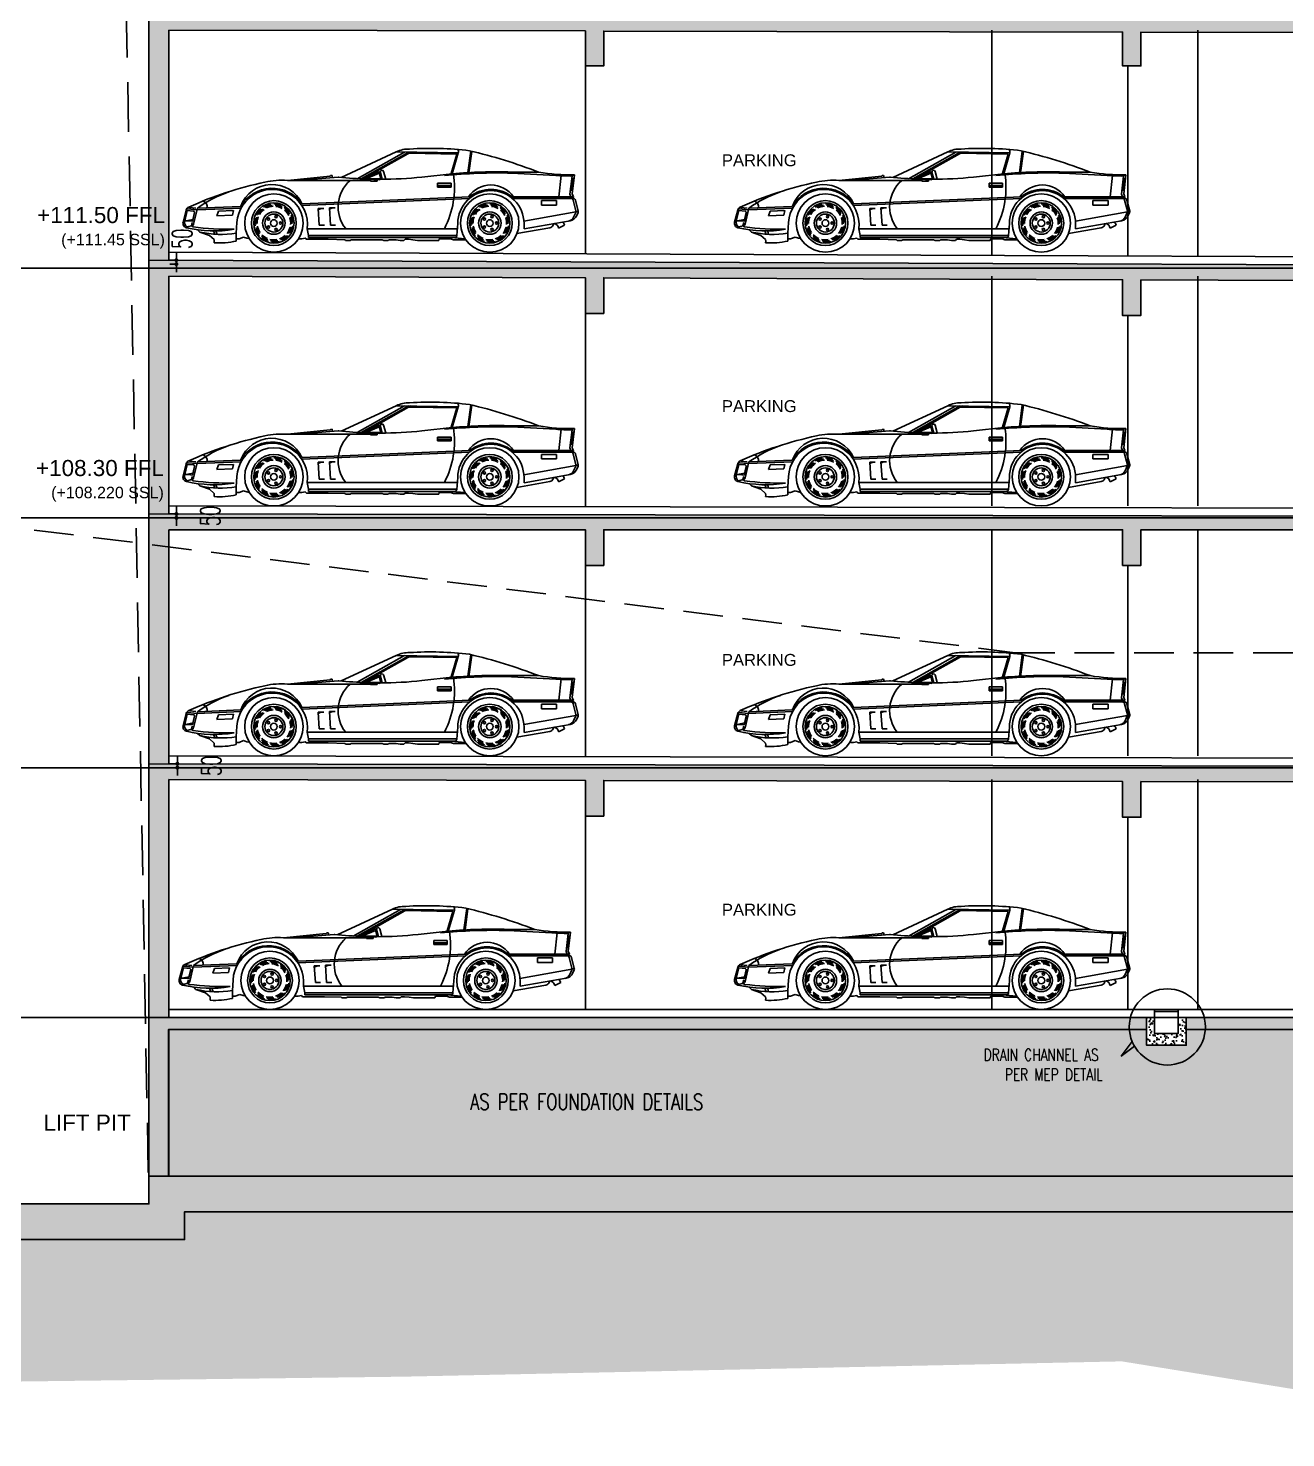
# Model space of a CAD drawing. Header units: millimetres. Extents: x -414464 to 1686, y -90036 to 108605.
# Drawn here: x -105512 to -89655, y -6385 to 11390 of the extents above; entities that cross this region are included whole.
import ezdxf

# ---------------------------------------------------------------- set-up
doc = ezdxf.new("R2010")
doc.units = ezdxf.units.MM
doc.header["$LTSCALE"] = 1000
doc.header["$MEASUREMENT"] = 0
for name, pattern in [('AUDIT_D_120904163729-0', [0]), ('DASHED', [0.75, 0.5, -0.25]), ('HIDDEN2', [0.1875, 0.125, -0.0625])]:
    doc.linetypes.add(name, pattern=pattern)
doc.layers.get('0').update_dxf_attribs({"linetype": 'AUDIT_D_120904163729-0'})
for name, color, linetype in [('a-door', 1, 'Continuous'), ('A-ELE1', 8, 'Continuous'), ('a-floor finish', 26, 'Continuous'), ('a-hat rcc', 252, 'Continuous'), ('a-pl ele', 225, 'Continuous'), ('a-rcc', 3, 'Continuous'), ('B-AR-ANNO-E DECK FLOOR$0$a-text', 4, 'Continuous'), ('EL', 1, 'Continuous'), ('ELEV 5', 8, 'Continuous'), ('LEVEL', 7, 'Continuous'), ('PRESTXT', 7, 'Continuous')]:
    doc.layers.add(name, color=color, linetype=linetype)
doc.styles.add('arial', font='sanss___.ttf')
doc.styles.add('B-AR-ANNO-E DECK FLOOR$0$DIMTEXT', font='SIMPLEX.shx', dxfattribs={"width": 0.75})
doc.styles.add('DIM150', font='SIMPLEX.shx', dxfattribs={"width": 0.6})
doc.dimstyles.new('dim150', dxfattribs={"dimtxt": 250, "dimasz": 50, "dimexe": 15, "dimexo": 15, "dimgap": 25, "dimtad": 1, "dimdec": 0, "dimzin": 9, "dimdsep": 32, "dimtxsty": 'DIM150', "dimblk1": 'DOT', "dimblk2": 'DOT', "dimsah": 1, "dimcen": 2.5, "dimclrd": 1, "dimclre": 8, "dimclrt": 2, "dimadec": 0, "dimazin": 0, "dimtfac": 1, "dimtdec": 0, "dimtmove": 2, "dimatfit": 3, "dimldrblk": 'DOT', "dimfxl": 1, "dimarcsym": 0})
pattern_1 = [(50, (-101843.44, 15765), (143.45204, -12.55043), [15, -165]), (355, (-101843.44, 15765), (-27.7503, 150.4384), [12, -132]), (100.45144, (-101831.48, 15763.95), (115.7018, 137.888), [12.74804, -140.2284]), (46.1842, (-101843.44, 15805), (213.4483, -33.1039), [22.5, -247.5]), (96.6356, (-101825.65, 15802.24), (186.9324, 194.8237), [19.122, -210.3428]), (351.1842, (-101843.44, 15805), (186.9324, 194.8237), [18, -198]), (21, (-101823.44, 15795), (119.3814, -80.5238), [15, -165]), (326, (-101823.44, 15795), (48.6631, 145.03), [12, -132]), (71.45144, (-101813.49, 15788.29), (168.0445, 64.5062), [12.74804, -140.2284]), (37.5, (-101843.437, 15765), (2.43197, 66.57877), [0, -130.4, 0, -134, 0, -132.5]), (7.5, (-101843.44, 15765), (52.6139, 78.88234), [0, -76.4, 0, -127.4, 0, -50.5]), (327.5, (-101888.037, 15765), (106.76449, -4.51097), [0, -50, 0, -156, 0, -207]), (317.5, (-101908.04, 15765), (116.63723, 20.021), [0, -65, 0, -103.6, 0, -147])]
pattern_2 = [(50, (0, 0), (143.45204, -12.55043), [15, -165]), (355, (0, 0), (-27.75027, 150.43843), [12, -132]), (100.45144, (11.95, -1.05), (115.70177, 137.888), [12.74804, -140.22842]), (46.1842, (0, 40), (213.44827, -33.10386), [22.5, -247.5]), (96.63564, (17.79, 37.24), (186.9324, 194.82372), [19.12207, -210.34275]), (351.18416, (0, 40), (186.9324, 194.82372), [18, -198]), (21, (20, 30), (119.38141, -80.52378), [15, -165]), (326, (20, 30), (48.66307, 145.03001), [12, -132]), (71.45144, (29.95, 23.29), (168.04448, 64.50623), [12.74804, -140.22842]), (37.5, (0, 0), (2.431971, 66.57877), [0, -130.4, 0, -134, 0, -132.5]), (7.5, (0, 0), (52.613907, 78.882342), [0, -76.4, 0, -127.4, 0, -50.5]), (327.5, (-44.6, 0), (106.764487, -4.510974), [0, -50, 0, -156, 0, -207]), (317.5, (-64.6, 0), (116.637234, 20.020996), [0, -65, 0, -103.6, 0, -147])]

# ---------------------------------------------------------------- blocks, each defined once
blk = doc.blocks.new('A$C50ED7ECD')
at = {"layer": 'LEVEL', "color": 8, "linetype": 'HIDDEN2', "ltscale": 5}
for p, q in [((147.4587, 8.365), (63.4951, 8.365)), ((147.4587, 5.215), (63.4951, 5.215)), ((147.4587, 2.065), (63.4951, 2.065)), ((147.4587, -1.085), (63.4951, -1.085))]:
    blk.add_line(p, q, dxfattribs=at)
blk = doc.blocks.new('02ECAR07')
at = {"color": 0, "linetype": 'ByBlock'}
for p, q in [((-127.48, 35.41), (-128.75, 44.93)), ((-126.99, 35.48), (-128.25, 45)), ((-95.06, 44.72), (-122.72, 44.25)), ((-120, 35), (-122.72, 44.25)), ((-100.76, 44.12), (-122.05, 43.76)), ((-101.62, 44.61), (-80.37, 32.65)), ((-100.63, 44.63), (-79.42, 32.7)), ((-98.66, 44.66), (-77.56, 32.79)), ((-95.06, 44.72), (-70.5, 33.35)), ((-119.52, 35.14), (-122.05, 43.76)), ((-174.5, 34.5), (-173.5, 26)), ((-173.43, 33.98), (-172.48, 25.86)), ((-167.5, 24.75), (-168.5, 34.25)), ((-166.18, 34.23), (-146.49, 35.25)), ((-158.5, 35.75), (-146.5, 35.75)), ((-106.5, 33.5), (-120, 35)), ((-89.43, 36.03), (-90.35, 32.64)), ((-87.98, 35.63), (-88.84, 32.5)), ((-87.5, 35.5), (-88.25, 32.75)), ((-88.25, 32.75), (-81.75, 32.75)), ((-88.25, 32.75), (-87.75, 32.25)), ((-87.75, 32.25), (-82.25, 32.5)), ((-87.25, 36), (-87.5, 35.5)), ((-81.5, 32.75), (-87.5, 35.25)), ((-81.5, 32.75), (-87.25, 36)), ((-86.5, 31.75), (-86.5, 32.5)), ((-83.5, 31.75), (-86.5, 31.75)), ((-83.5, 32.5), (-83.5, 31.75)), ((-46.5, 32), (-83.5, 32)), ((-82.25, 32.5), (-81.5, 32.75)), ((-69.1, 33.46), (-50.9, 32)), ((-66.43, 34.23), (-66.69, 33.24)), ((-65.78, 34.17), (-66.43, 34.23)), ((-65.59, 33.93), (-65.78, 34.17)), ((-65.59, 33.93), (-46.5, 32)), ((-174, 24.75), (-173.5, 26)), ((-172.92, 24.75), (-172.48, 25.86)), ((-119.5, 29), (-119.5, 30.75)), ((-119.5, 30.75), (-113.5, 30.75)), ((-113.5, 29.75), (-119.5, 29.75)), ((-113.5, 29), (-119.5, 29)), ((-113.5, 30.75), (-113.5, 29)), ((-176.17, 18.33), (-174.94, 23.24)), ((-175.11, 18.42), (-173.91, 23.24)), ((-173.75, 24.25), (-174, 24.75)), ((-174, 23.75), (-173.75, 24.25)), ((-173.97, 24.75), (-146.66, 24.75)), ((-173.97, 24), (-146.79, 24)), ((-166.5, 23), (-159.75, 23)), ((-166.5, 23), (-166.5, 21)), ((-166.5, 21), (-159.75, 21)), ((-159.75, 23), (-159.75, 21)), ((-127.85, 24.76), (-53.04, 21.6)), ((-127.71, 24), (-52.94, 20.85)), ((-65.25, 19.75), (-67.75, 19.75)), ((-65.25, 19.75), (-65.75, 12)), ((-60.25, 19.5), (-62.75, 19.5)), ((-60.25, 19.5), (-60.75, 12)), ((-25.88, 19.71), (-6.24, 18.88)), ((-25.72, 20.45), (-6.43, 19.64)), ((-6.43, 19.64), (-4.71, 12.54)), ((-6.24, 18.88), (-1.96, 19.31)), ((-5.66, 19.69), (-2.83, 19.98)), ((-175.52, 18.17), (-176.11, 18.17)), ((-175.53, 16.36), (-176.11, 17.69)), ((-175, 18), (-175.52, 18.17)), ((-175.13, 18.04), (-151.95, 13.92)), ((-174.13, 15.66), (-175.06, 17.78)), ((-172.57, 14.02), (-152, 10.37)), ((-164.96, 12.06), (-165.25, 12.75)), ((-152, 12.75), (-152, 10.37)), ((-122.07, 7.42), (-122.5, 12.75)), ((-23.75, 8.5), (-24.03, 13.18)), ((-22.49, 18.57), (-15.83, 18.29)), ((-22.49, 18.57), (-21.98, 16.54)), ((-21.98, 16.54), (-15.07, 16.25)), ((-15.83, 18.29), (-15.07, 16.25)), ((-5.18, 17.66), (-4.23, 13.75)), ((-4.74, 18.28), (-1.88, 18.56)), ((-4.45, 14.64), (-1.25, 14)), ((-2.25, 14), (-4.24, 13.8)), ((-4.11, 13.22), (-3.75, 11.75)), ((-0.75, 14), (-2.25, 14)), ((-1.88, 18.56), (-0.75, 14)), ((-1.45, 18.82), (-0.04, 13.39)), ((-167.43, 10.72), (-170.11, 12.08)), ((-163.47, 10.88), (-148.87, 8.29)), ((-119.5, 6.5), (-125.75, 6)), ((-122, 10.5), (-55.4, 10.5)), ((-122, 7.5), (-56, 7.5)), ((-121.08, 6.5), (-56, 6.5)), ((-65.75, 12), (-68, 12)), ((-60.75, 12), (-63, 12)), ((-55.4, 10.5), (-56, 7.5)), ((-56, 7.5), (-56, 6.5)), ((-27, 6.75), (-28.5, 6.25)), ((-25, 6), (-27, 6.75)), ((-23.75, 8.5), (-23.75, 5)), ((-13.86, 5.63), (-11.75, 7.5)), ((-11.75, 7.5), (-7.5, 9)), ((-7.5, 9), (-6.5, 10)), ((-4.5, 11.25), (-3.75, 11.75)), ((-3.98, 11.81), (-1.75, 11.25)), ((-126, 5.5), (-120.5, 5.5)), ((-120.5, 5.5), (-119.25, 6)), ((-119.25, 6), (-114.25, 6)), ((-114.25, 6), (-114, 5.25)), ((-114, 5.25), (-104.5, 5.25)), ((-104.5, 5.25), (-102.5, 5.5)), ((-102.5, 5.5), (-100.5, 5.75)), ((-100.5, 5.75), (-99, 5.75)), ((-99, 5.75), (-98.5, 5.25)), ((-98.5, 5.25), (-96.75, 5.25)), ((-96.75, 5.25), (-95, 5.5)), ((-95, 5.5), (-91.75, 5.5)), ((-91.75, 5.5), (-91.5, 5.25)), ((-91.5, 5.25), (-89.5, 5.25)), ((-89.5, 5.25), (-88.75, 5.5)), ((-88.75, 5.5), (-75, 5.5)), ((-75, 5.5), (-74.5, 5.25)), ((-74.5, 5.25), (-72.5, 5.25)), ((-72.5, 5.25), (-72.25, 5.5)), ((-72.25, 5.5), (-64.75, 5.75)), ((-64.75, 5.75), (-56.5, 5.75)), ((-56.5, 5.75), (-55, 5.75)), ((-55, 5.75), (-54.5, 6.25)), ((-54.5, 6.25), (-53, 6)), ((-53, 6), (-52, 6)), ((-52, 6), (-51.58, 6.21)), ((-28.5, 6.25), (-29.49, 6.08)), ((-23.75, 6), (-25, 6))]:
    blk.add_line(p, q, dxfattribs=at)
for centre, radius in [((-136.75, 13), 13), ((-40.5, 13), 13), ((-136.75, 13), 10), ((-136.75, 13), 9), ((-40.5, 13), 10), ((-40.5, 13), 9), ((-136.75, 13), 5), ((-136.75, 13), 4), ((-139.75, 13), 0.5), ((-136.75, 13), 1.5), ((-137.68, 15.85), 0.5), ((-134.32, 14.76), 0.5), ((-40.5, 13), 5), ((-40.5, 13), 4), ((-43.5, 13), 0.5), ((-40.5, 13), 1.5), ((-41.43, 15.85), 0.5), ((-38.07, 14.76), 0.5), ((-137.68, 10.15), 0.5), ((-134.32, 11.24), 0.5), ((-41.43, 10.15), 0.5), ((-38.07, 11.24), 0.5)]:
    blk.add_circle(centre, radius, dxfattribs=at)
for centre, radius, start, end in [((-71.56, -191.14), 242.97, 103.37068, 110.96566), ((-110.39, -96.48), 142.79, 86.22906, 96.98294), ((-121.08, 44.69), 1.7, 138.86115, 195.16002), ((-100.5, 33.88), 12.13, 63.36964, 92.36209), ((-172.54, 112.41), 77.93, 268.5572, 280.37712), ((-174.28, 33.51), 0.968, 28.88096, 100.31646), ((-186.46, 28.71), 13.01, 353.86199, 19.33909), ((-186.13, 28.71), 13.01, 353.86199, 19.33909), ((-163.92, 31.67), 9.74, 179.51424, 197.70135), ((-172.54, 112.41), 78.43, 269.34674, 274.64872), ((-140.12, -207.54), 243.38, 85.25672, 91.50098), ((-140.12, -207.54), 242.88, 84.41789, 91.50098), ((-81.75, 28.75), 39.25, 170.83765, 207.70755), ((-87.75, 208.66), 176.16, 263.88991, 269.91886), ((-88.71, 35.81), 0.75, 346.1229, 163.36686), ((-87.75, 208.66), 176.16, 271.88118, 275.95818), ((-84.84, 20.2), 15.69, 321.83432, 48.79477), ((-69.26, 31.46), 2, 85.42737, 95.95818), ((-44, -1.71), 33.8, 77.18008, 94.24161), ((-137.25, 12.75), 14.75, 0, 180), ((-137.25, 17.75), 12.25, 34.8499, 145.1501), ((-137.25, 12.75), 15.25, 51.93454, 128.10462), ((-39.75, 12.25), 15.75, 3.39314, 186.37937), ((-39.75, 12.25), 16.25, 30.32247, 144.8528), ((-39.62, 15.45), 14.75, 20.20327, 155.11643), ((-72.68, -136.67), 171.78, 65.91101, 77.83974), ((-38.92, -25.7), 55.78, 54.37454, 70.69108), ((-173.97, 23), 1, 90, 165.96376), ((-172.94, 23), 1, 90, 165.96376), ((-136.75, 13), 8.5, 122.72727, 145.81431), ((-136.75, 13), 8, 126.4017, 149.70742), ((-136.75, 13), 7.5, 96.38382, 119.95379), ((-136.75, 13), 8, 93.67443, 116.98015), ((-136.75, 13), 8.5, 90, 113.08703), ((-136.75, 13), 7.5, 63.65654, 87.22652), ((-136.75, 13), 8, 60.94715, 84.25288), ((-136.75, 13), 8.5, 57.27273, 80.35976), ((-136.75, 13), 7.5, 30.92927, 54.49925), ((-136.75, 13), 8, 28.21988, 51.5256), ((-136.75, 13), 8.5, 24.54545, 47.63249), ((-67.44, 15.69), 4.07, 58.17242, 94.39871), ((-62.44, 15.44), 4.07, 58.17242, 94.39871), ((-40.5, 13), 8.5, 122.72727, 145.81431), ((-40.5, 13), 8, 126.4017, 149.70742), ((-40.5, 13), 7.5, 96.38382, 119.95379), ((-40.5, 13), 8, 93.67443, 116.98015), ((-40.5, 13), 8.5, 90, 113.08703), ((-40.5, 13), 7.5, 63.65654, 87.22652), ((-40.5, 13), 8, 60.94715, 84.25288), ((-40.5, 13), 8.5, 57.27273, 80.35976), ((-40.5, 13), 7.5, 30.92927, 54.49925), ((-40.5, 13), 8, 28.21988, 51.5256), ((-40.5, 13), 8.5, 24.54545, 47.63249), ((-7.91, 20.1), 2.87, 112.43961, 187.04751), ((-3.39, 18.32), 2, 14.62087, 65.91101), ((-175.2, 18.09), 1, 165.96376, 203.62938), ((-171.87, 17.96), 4, 203.62938, 259.92894), ((-174.14, 18.18), 1, 165.96376, 203.62938), ((-171.38, 16.86), 3, 203.62938, 259.92894), ((-164.47, 9.88), 6.05, 143.80213, 158.69895), ((-165.06, 10.39), 2.4, 100.59686, 172.30302), ((-136.75, 13), 8.5, 155.45455, 178.54158), ((-136.75, 13), 8, 159.12897, 182.43469), ((-136.75, 13), 7.5, 161.83836, 185.40834), ((-136.75, 13), 7.5, 129.11109, 152.68106), ((-136.75, 13), 7.5, 358.202, 21.77197), ((-136.75, 13), 8, 355.49261, 18.79833), ((-136.75, 13), 8.5, 351.81818, 14.90521), ((-40.5, 13), 8.5, 155.45455, 178.54158), ((-40.5, 13), 8, 159.12897, 182.43469), ((-40.5, 13), 7.5, 161.83836, 185.40834), ((-40.5, 13), 7.5, 129.11109, 152.68106), ((-40.5, 13), 7.5, 358.202, 21.77197), ((-40.5, 13), 8, 355.49261, 18.79833), ((-40.5, 13), 8.5, 351.81818, 14.90521), ((-4.69, 17.78), 0.5, 95.67433, 193.57043), ((-3.31, 13.38), 2.64, 306.32683, 13.70696), ((-1.97, 12.88), 2, 283.49259, 14.62087), ((-163.12, 12.85), 2, 203.19859, 259.92894), ((-136.75, 13), 8.5, 188.18182, 211.26885), ((-136.75, 13), 8, 191.85624, 215.16197), ((-136.75, 13), 7.5, 194.56563, 218.13561), ((-136.75, 13), 8.5, 220.90909, 243.99612), ((-136.75, 13), 8, 224.58352, 247.88924), ((-136.75, 13), 7.5, 227.29291, 250.86288), ((-136.75, 13), 8.5, 286.36364, 309.45067), ((-136.75, 13), 8, 290.03806, 313.34378), ((-136.75, 13), 7.5, 292.74745, 316.31743), ((-136.75, 13), 7.5, 325.47472, 349.0447), ((-136.75, 13), 8, 322.76533, 346.07106), ((-136.75, 13), 8.5, 319.09091, 342.17794), ((-121.08, 7.5), 1, 184.57392, 270), ((-40.5, 13), 8.5, 188.18182, 211.26885), ((-40.5, 13), 8, 191.85624, 215.16197), ((-40.5, 13), 7.5, 194.56563, 218.13561), ((-40.5, 13), 8.5, 220.90909, 243.99612), ((-40.5, 13), 8, 224.58352, 247.88924), ((-40.5, 13), 7.5, 227.29291, 250.86288), ((-40.5, 13), 8.5, 286.36364, 309.45067), ((-40.5, 13), 8, 290.03806, 313.34378), ((-40.5, 13), 7.5, 292.74745, 316.31743), ((-40.5, 13), 7.5, 325.47472, 349.0447), ((-40.5, 13), 8, 322.76533, 346.07106), ((-40.5, 13), 8.5, 319.09091, 342.17794), ((-16.88, 49.69), 41.76, 260.53823, 282.98655), ((-20.16, 129.93), 119.71, 268.75799, 277.51473), ((-13.8, 62.17), 52.69, 260.21832, 283.49259), ((-8.12, 6.46), 7.18, 155.00768, 167.84929), ((-8.12, 6.46), 6.18, 150.50211, 165.30361), ((-3.74, 12.78), 1, 193.57043, 255.96376), ((-136.75, 13), 8.5, 253.63636, 276.7234), ((-136.75, 13), 8, 257.31079, 280.61651), ((-136.75, 13), 7.5, 260.02018, 283.59015), ((-40.5, 13), 8.5, 253.63636, 276.7234), ((-40.5, 13), 8, 257.31079, 280.61651), ((-40.5, 13), 7.5, 260.02018, 283.59015), ((-15.86, 39.57), 35.46, 257.14682, 273.2327), ((-8.12, 4.88), 5.78, 172.52503, 187.03728)]:
    blk.add_arc(centre, radius, start, end, dxfattribs=at)
blk = doc.blocks.new('_DOT')
at = {"color": 0, "linetype": 'ByBlock'}
blk.add_line((-0.5, 0), (-1, 0), dxfattribs=at)
at = {"color": 0, "linetype": 'ByBlock', "const_width": 0.5}
blk.add_lwpolyline([(-0.25, 0, 1), (0.25, 0, 1)], format="xyb", close=True, dxfattribs=at)
blk = doc.blocks.new('*D344')
at = {"layer": 'a-rcc', "color": 1, "linetype": 'ByBlock', "lineweight": -2, "transparency": 16777216}
for p, q in [((-103644, 8515), (-103644, 8565)), ((-103644, 8465), (-103644, 8415)), ((-103644, 8365), (-103644, 8315))]:
    blk.add_line(p, q, dxfattribs=at)
at = {"layer": 'a-rcc', "color": 8, "linetype": 'ByBlock', "lineweight": -2, "transparency": 16777216}
for p, q in [((-103725, 8465), (-103629, 8465)), ((-103725, 8415), (-103629, 8415))]:
    blk.add_line(p, q, dxfattribs=at)
at = {"layer": 'a-rcc', "color": 1, "linetype": 'ByBlock', "lineweight": -2, "transparency": 16777216, "xscale": 50, "yscale": 50, "zscale": 50}
for p, rotation in [((-103644, 8465), 270), ((-103644, 8415), 90)]:
    blk.add_blockref('_DOT', p, dxfattribs=dict(at, rotation=rotation))
at = {"layer": 'a-rcc', "color": 2, "linetype": 'ByBlock', "transparency": 16777216, "insert": (-103570, 8735), "char_height": 250, "attachment_point": 5, "rotation": 90, "style": 'DIM150'}
blk.add_mtext('50', dxfattribs=at)
blk = doc.blocks.new('*D345')
at = {"layer": 'a-rcc', "color": 1, "linetype": 'ByBlock', "lineweight": -2, "transparency": 16777216}
for p, q in [((-103631, 2165), (-103631, 2215)), ((-103631, 2115), (-103631, 2065)), ((-103631, 2015), (-103631, 1965))]:
    blk.add_line(p, q, dxfattribs=at)
at = {"layer": 'a-rcc', "color": 8, "linetype": 'ByBlock', "lineweight": -2, "transparency": 16777216}
for p, q in [((-103726, 2115), (-103616, 2115)), ((-103726, 2065), (-103616, 2065))]:
    blk.add_line(p, q, dxfattribs=at)
at = {"layer": 'a-rcc', "color": 1, "linetype": 'ByBlock', "lineweight": -2, "transparency": 16777216, "xscale": 50, "yscale": 50, "zscale": 50}
for p, rotation in [((-103631, 2115), 270), ((-103631, 2065), 90)]:
    blk.add_blockref('_DOT', p, dxfattribs=dict(at, rotation=rotation))
at = {"layer": 'a-rcc', "color": 2, "linetype": 'ByBlock', "transparency": 16777216, "insert": (-103203, 2090), "char_height": 250, "attachment_point": 5, "rotation": 90, "style": 'DIM150'}
blk.add_mtext('50', dxfattribs=at)
blk = doc.blocks.new('*D346')
at = {"layer": 'a-rcc', "color": 1, "linetype": 'ByBlock', "lineweight": -2, "transparency": 16777216}
for p, q in [((-103643, 5315), (-103643, 5365)), ((-103643, 5265), (-103643, 5215)), ((-103643, 5165), (-103643, 5115))]:
    blk.add_line(p, q, dxfattribs=at)
at = {"layer": 'a-rcc', "color": 8, "linetype": 'ByBlock', "lineweight": -2, "transparency": 16777216}
for p, q in [((-103725, 5265), (-103628, 5265)), ((-103725, 5215), (-103628, 5215))]:
    blk.add_line(p, q, dxfattribs=at)
at = {"layer": 'a-rcc', "color": 1, "linetype": 'ByBlock', "lineweight": -2, "transparency": 16777216, "xscale": 50, "yscale": 50, "zscale": 50}
for p, rotation in [((-103643, 5265), 270), ((-103643, 5215), 90)]:
    blk.add_blockref('_DOT', p, dxfattribs=dict(at, rotation=rotation))
at = {"layer": 'a-rcc', "color": 2, "linetype": 'ByBlock', "transparency": 16777216, "insert": (-103216, 5240), "char_height": 250, "attachment_point": 5, "rotation": 90, "style": 'DIM150'}
blk.add_mtext('50', dxfattribs=at)

msp = doc.modelspace()

# ---------------------------------------------------------------- hatches: boundary and pattern name
at = {"layer": 'A-ELE1'}
h = msp.add_hatch(dxfattribs=at)
h.set_pattern_fill('EARTH', color=256, scale=1500, angle=45)
h.set_pattern_definition([(45, (-181260, -158031.87), (6e-14, 530.3301), [375, -375]), (45, (-181359.44, -157932.43), (6e-14, 530.3301), [375, -375]), (45, (-181458.88, -157833), (6e-14, 530.3301), [375, -375]), (135, (-181458.88, -157766.7), (-530.3301, 1e-13), [375, -375]), (135, (-181359.44, -157667.27), (-530.3301, 1e-13), [375, -375]), (135, (-181260, -157567.83), (-530.3301, 1e-13), [375, -375])])
h.paths.add_polyline_path([(-78098.9, -1285), (-78098.9, -3534.9), (-103540, -3535), (-103540, -3885), (-106440.8, -3885), (-106440.8, -3535), (-112616.2, -3535), (-125204.9, -3535), (-125204.9, 4640.8), (-142736, 4640.8), (-142477, 2065.8), (-141122, 892.1), (-131120, -1786.5), (-128765, -4200), (-123905, -5399), (-114939.1, -5151.6), (-110274.7, -5344.4), (-106897, -5691.4), (-100795, -5614.3), (-91723.6, -5421), (-85764.1, -6385), (-80529, -5690.9), (-64924.7, -4804.1), (-63814.9, -3185), (-76748.9, -3185), (-76748.9, -1285)])
h = msp.add_hatch(dxfattribs=at)
h.set_pattern_fill('HEX', color=256, scale=750, angle=90)
h.set_pattern_definition([(90, (-181260.01, -158031.87), (-162.37976, 1e-14), [93.75, -187.5]), (210, (-181260.01, -158031.87), (81.18988, -140.625), [93.75, -187.5]), (150, (-181260.01, -157938.12), (-81.18988, -140.625), [93.75, -187.5])])
h.paths.add_polyline_path([(-78848.9, -1235), (-78848.9, -1435), (-78448.9, -1435), (-78448.9, -3084.7), (-103740.3, -3084.7), (-103740.3, -1235), (-91410.6, -1235), (-91410.6, -1435), (-90910.6, -1435), (-90910.6, -1235)])
at = {"layer": 'a-hat rcc'}
h = msp.add_hatch(dxfattribs=at)
h.set_pattern_fill('AR-CONC', color=256, scale=20, style=0)
h.set_pattern_definition(pattern_1)
h.paths.add_polyline_path([(-78448.9, 11515), (-103991.3, 11565), (-103991.2, 8414.8), (-103740.2, 8414.8), (-103740.3, 8415), (-103740.3, 11365), (-98485.5, 11354.6), (-98485.5, 10915), (-98255.5, 10915), (-98254.6, 11354.2), (-91713.1, 11341.2), (-91713.1, 10915), (-91483.1, 10915), (-91483.1, 11340.8), (-84670.6, 11327.3), (-84668.4, 10915), (-84440.5, 10915), (-84439.7, 11326.8), (-78448.9, 11315)])
h = msp.add_hatch(dxfattribs=at)
h.set_pattern_fill('AR-CONC', color=256, scale=20, style=0)
h.set_pattern_definition([(50, (-101843.44, 15815), (143.45204, -12.5504), [15, -165]), (355, (-101843.44, 15815), (-27.7503, 150.4384), [12, -132]), (100.45144, (-101831.48, 15813.95), (115.7018, 137.888), [12.748, -140.2284]), (46.1842, (-101843.44, 15855), (213.4483, -33.1039), [22.5, -247.5]), (96.6356, (-101825.65, 15852.24), (186.9324, 194.8237), [19.122, -210.3428]), (351.1842, (-101843.44, 15855), (186.9324, 194.8237), [18, -198]), (21, (-101823.44, 15845), (119.3814, -80.5238), [15, -165]), (326, (-101823.44, 15845), (48.6631, 145.03), [12, -132]), (71.45144, (-101813.49, 15838.29), (168.0445, 64.5062), [12.748, -140.2284]), (37.5, (-101843.437, 15815), (2.43197, 66.57877), [0, -130.4, 0, -134, 0, -132.5]), (7.5, (-101843.44, 15815), (52.6139, 78.88234), [0, -76.4, 0, -127.4, 0, -50.5]), (327.5, (-101888.037, 15815), (106.76449, -4.51097), [0, -50, 0, -156, 0, -207]), (317.5, (-101908.04, 15815), (116.63723, 20.021), [0, -65, 0, -103.6, 0, -147])])
h.paths.add_polyline_path([(-91481.5, 8216), (-84667.1, 8189.3), (-84667.2, 7738.9), (-84439.4, 7738.9), (-84439.1, 8188.5), (-78448.9, 8165), (-78448.9, 8365), (-103991.3, 8465), (-103991.3, 8465), (-103991.3, 5265), (-103740.3, 5265), (-103740.3, 5315), (-103740.5, 8265), (-98485.7, 8243.4), (-98485.5, 7793.4), (-98255.5, 7793.4), (-98255.7, 8242.5), (-91713.3, 8216.9), (-91713.3, 7766.7), (-91483.3, 7766.7)])
h = msp.add_hatch(dxfattribs=at)
h.set_pattern_fill('AR-CONC', color=256, scale=20, style=0)
h.set_pattern_definition(pattern_1)
h.paths.add_polyline_path([(-78448.9, 5215), (-103991.3, 5265), (-103991.3, 5215), (-103991.3, 2065), (-103740.3, 2065), (-103740.3, 2115), (-103740.3, 5065), (-98491.8, 5065), (-98485.5, 5065), (-98485.5, 4615), (-98255.5, 4615), (-98255.5, 5065), (-91713.1, 5065), (-91713.1, 4615), (-91483.1, 4615), (-91483.1, 5065), (-84670.5, 5065), (-84670.5, 4615), (-84440.5, 4615), (-84440.5, 5065), (-78448.9, 5015)])
h = msp.add_hatch(dxfattribs=at)
h.set_pattern_fill('AR-CONC', color=256, scale=20, style=0)
h.set_pattern_definition(pattern_1)
h.paths.add_polyline_path([(-98255.4, 1903.8), (-91713.1, 1890.8), (-91713.1, 1440.8), (-91483.1, 1440.8), (-91483.1, 1890.8), (-84670.5, 1877), (-84670.5, 1427), (-84440.5, 1427), (-84440.5, 1877), (-78448.9, 1865), (-78448.9, 2065), (-103991.2, 2115), (-103991.2, 2115), (-103991.3, -1085), (-103740.3, -1085), (-103740.3, -1035), (-103740.3, 1915), (-98485.5, 1904.2), (-98485.5, 1454.2), (-98255.5, 1454.2)])
at = {"layer": 'a-hat rcc', "linetype": 'ByBlock'}
h = msp.add_hatch(dxfattribs=at)
h.set_pattern_fill('AR-CONC', color=256, scale=20, style=0)
h.set_pattern_definition(pattern_2)
h.paths.add_polyline_path([(-91410.6, -1085), (-103991.3, -1085), (-103991.2, -3085), (-103741.6, -3085), (-103741.6, -1235), (-91410.6, -1235)])
at = {"layer": 'a-hat rcc', "ltscale": 2}
h = msp.add_hatch(dxfattribs=at)
h.set_pattern_fill('AR-CONC', color=256, scale=20, style=0)
h.set_pattern_definition([(50, (-181260.01, -158031.87), (143.45204, -12.55043), [15, -165]), (355, (-181260.01, -158031.87), (-27.75027, 150.43843), [12, -132]), (100.451444, (-181248.06, -158032.91), (115.70177, 137.888), [12.74804, -140.22842]), (46.1842, (-181260.01, -157991.87), (213.44827, -33.10386), [22.5, -247.5]), (96.63564, (-181242.23, -157994.63), (186.9324, 194.82372), [19.12207, -210.34275]), (351.18416, (-181260.01, -157991.87), (186.9324, 194.82372), [18, -198]), (21, (-181240.01, -158001.87), (119.38141, -80.52378), [15, -165]), (326, (-181240.01, -158001.87), (48.66307, 145.03001), [12, -132]), (71.451445, (-181230.06, -158008.58), (168.04448, 64.50623), [12.74804, -140.22842]), (37.5, (-181260.013, -158031.87), (2.431971, 66.578771), [0, -130.4, 0, -134, 0, -132.5]), (7.5, (-181260.01, -158031.87), (52.613907, 78.882342), [0, -76.4, 0, -127.4, 0, -50.5]), (327.5, (-181304.613, -158031.87), (106.764487, -4.510974), [0, -50, 0, -156, 0, -207]), (317.5, (-181324.61, -158031.87), (116.637234, 20.020996), [0, -65, 0, -103.6, 0, -147])])
h.paths.add_polyline_path([(-91310.6, -1085), (-91310.6, -1285), (-91010.6, -1285), (-91010.6, -1085), (-90910.6, -1085), (-90910.6, -1435), (-91410.6, -1435), (-91410.6, -1085)])
at = {"layer": 'a-hat rcc', "linetype": 'ByBlock'}
h = msp.add_hatch(dxfattribs=at)
h.set_pattern_fill('AR-CONC', color=256, scale=20, style=0)
h.set_pattern_definition(pattern_2)
h.paths.add_polyline_path([(-90910.6, -1085), (-78848.9, -1085), (-78848.9, -1235), (-90910.6, -1235)])
h = msp.add_hatch(dxfattribs=at)
h.set_pattern_fill('AR-CONC', color=256, scale=20, style=0)
h.set_pattern_definition(pattern_2)
h.paths.add_polyline_path([(-125204.9, -3085), (-105990.8, -3085), (-105990.8, -3435), (-103990, -3435), (-103990, -3085), (-78098.9, -3084.7), (-78098.9, -3535), (-103540, -3535), (-103540, -3885), (-106440.8, -3885), (-106440.8, -3535), (-125204.9, -3535)])

# ---------------------------------------------------------------- linework, layer by layer
at = {"color": 1, "linetype": 'DASHED'}
msp.add_lwpolyline([(-139798.8, 9515), (-122215.8, 6365), (-115855.7, 6365), (-93067.7, 3515), (-86768, 3515), (-63755.2, 365), (-60406, 365)], dxfattribs=at)
at = {"layer": 'a-door', "elevation": -997.7}
msp.add_lwpolyline([(-91010.6, -985), (-91310.6, -985), (-91310.6, -1010), (-91010.6, -1010)], close=True, dxfattribs=at)
at = {"layer": 'a-door', "elevation": 14.7}
msp.add_lwpolyline([(-91592.2, -1389.2), (-91730.3, -1572), (-91563.2, -1447.2)], dxfattribs=at)
at = {"layer": 'a-door'}
msp.add_circle((-91149.3, -1204, 14.7), 480, dxfattribs=at)
at = {"layer": 'A-ELE1', "elevation": -998}
msp.add_lwpolyline([(-78848.9, -1235), (-78848.9, -1435), (-78448.9, -1435), (-78448.9, -3084.7), (-103740.3, -3084.7), (-103740.3, -1235), (-91410.6, -1235), (-91410.6, -1435), (-90910.6, -1435), (-90910.6, -1235)], close=True, dxfattribs=at)
at = {"layer": 'a-floor finish', "ltscale": 3}
for points, elevation in [([(-103740.3, 8565), (-78448.9, 8465)], -0.4), ([(-103740.3, 5365), (-78448.9, 5315)], -0.4), ([(-103740.3, 2215), (-78448.9, 2165)], -0.5), ([(-103740.3, -985), (-78448.9, -985)], -0.5)]:
    msp.add_lwpolyline(points, dxfattribs=dict(at, elevation=elevation))
at = {"layer": 'a-pl ele'}
for p, q in [((-93360.1, 11365, 5465.3), (-93360.1, 8524, 5465.3)), ((-90763.5, 11365, -0.3), (-90763.5, 8513.7, -0.3)), ((-98485.5, 10915, -0.1), (-98485.5, 8544.2, 5513.4)), ((-91646.4, 10915, 5465.3), (-91646.4, 8517.2, 5465.3)), ((-93360.1, 8265, 5465.2), (-93360.1, 5365, 5465.2)), ((-90763.5, 8265, -0.4), (-90763.5, 5365, -0.4)), ((-98485.6, 7793.4, -0.4), (-98485.5, 5365, 5465)), ((-91646.6, 7766.7, -0.4), (-91646.4, 5365, 5465.2)), ((-93360.1, 5065, 5465.2), (-93360.1, 2215, 5465.2)), ((-90763.5, 5065, -0.4), (-90763.5, 2215, -0.4)), ((-98485.5, 4615, -0.2), (-98485.5, 2215, 5465)), ((-91646.4, 4615, 5465.2), (-91646.4, 2215, 5465.2)), ((-93360.1, 1915, -0.1), (-93360.1, -985, -0.1)), ((-90763.5, 1915, -5465.7), (-90763.5, -985, -5465.7)), ((-98485.5, 1454.2, -0.5), (-98485.5, -985, -0.4)), ((-91646.5, 1440.8, -0.5), (-91646.4, -985, -0.1))]:
    msp.add_line(p, q, dxfattribs=at)
at = {"layer": 'a-rcc'}
for points, elevation in [([(-103991.3, 11565), (-103991.3, 11565), (-103991.3, 8465)], 0.1), ([(-103740.3, 8465), (-103740.3, 8515), (-103740.3, 11365)], 0), ([(-78448.9, 11315), (-84439.7, 11326.8), (-84440.5, 10915), (-84670.5, 10915), (-84670.6, 11327.3), (-91483.1, 11340.8), (-91483.1, 10915), (-91713.1, 10915), (-91713.1, 11341.2), (-98254.6, 11354.2), (-98255.5, 10915), (-98485.5, 10915), (-98485.5, 11354.6), (-98485.5, 11354.6), (-98485.5, 11354.6), (-98485.5, 11354.6), (-98485.5, 11354.6), (-103740.3, 11365)], -0.3), ([(-103991.3, 8465), (-103991.3, 8465), (-103991.3, 5265)], 0.1), ([(-103991.3, 8465), (-78448.9, 8365)], -0.4), ([(-103740.3, 5265), (-103740.3, 5315), (-103740.3, 8265)], 0), ([(-78448.9, 8165), (-84439.1, 8188.5), (-84439.4, 7738.9), (-84667.2, 7738.9), (-84666.9, 8189.3), (-91481.5, 8216), (-91483.3, 7766.7), (-91713.3, 7766.7), (-91713.2, 8216.9), (-98255.5, 8242.5), (-98255.6, 7793.4), (-98485.6, 7793.4), (-98485.5, 8243.4), (-98485.5, 8243.4), (-98485.5, 8243.4), (-98485.5, 8243.4), (-98485.5, 8243.4), (-103740.3, 8265)], -0.4), ([(-103991.3, 5265), (-103991.3, 2115)], 0.1), ([(-103991.3, 5265), (-78448.9, 5215)], -0.4), ([(-103740.3, 2115), (-103740.3, 2165), (-103740.3, 5065)], -0.1), ([(-78448.9, 5015), (-84440.5, 5065), (-84440.5, 4615), (-84670.5, 4615), (-84670.5, 5065), (-91483.1, 5065), (-91483.1, 4615), (-91713.1, 4615), (-91713.1, 5065), (-98255.5, 5065), (-98255.5, 4615), (-98485.5, 4615), (-98485.5, 5065), (-98491.8, 5065), (-98491.8, 5065), (-98491.8, 5065), (-98491.8, 5065), (-103740.3, 5065)], -0.4), ([(-103991.3, 2115), (-103991.3, -1085)], 0.1), ([(-103991.3, 2115), (-78448.9, 2065)], -0.5), ([(-103740.3, -1085), (-103740.3, 1915)], 0), ([(-78448.9, 1865), (-84440.6, 1877), (-84440.6, 1427), (-84670.6, 1427), (-84670.6, 1877), (-91483.1, 1890.8), (-91483.1, 1440.8), (-91713.1, 1440.8), (-91713.1, 1890.8), (-98255.5, 1903.8), (-98255.5, 1454.2), (-98485.5, 1454.2), (-98485.5, 1904.2), (-98485.5, 1904.2), (-98485.5, 1904.2), (-98485.5, 1904.2), (-98485.5, 1904.2), (-103740.3, 1915)], -0.5)]:
    msp.add_lwpolyline(points, dxfattribs=dict(at, elevation=elevation))
at = {"layer": 'a-rcc', "linetype": 'ByBlock', "elevation": -0.7}
for points in [[(-91410.6, -1085), (-103991.3, -1085), (-103991.2, -3085), (-103741.6, -3085), (-103741.6, -1235), (-91410.6, -1235)], [(-90910.6, -1085), (-78848.9, -1085), (-78848.9, -1235), (-90910.6, -1235)]]:
    msp.add_lwpolyline(points, close=True, dxfattribs=at)
msp.add_lwpolyline([(-91310.6, -1085), (-91310.6, -1285), (-91010.6, -1285), (-91010.6, -1085), (-90910.6, -1085), (-90910.6, -1435), (-91410.6, -1435), (-91410.6, -1085), (-91310.6, -1085)], dxfattribs=at)
at = {"layer": 'a-rcc', "elevation": -998}
msp.add_lwpolyline([(-125204.9, -3085), (-105990.8, -3085), (-105990.8, -3435), (-103990, -3435), (-103990, -3085), (-78098.9, -3084.7), (-78098.9, -3535), (-103540, -3535), (-103540, -3885), (-106440.8, -3885), (-106440.8, -3535), (-125204.9, -3535)], close=True, dxfattribs=at)
at = {"layer": 'EL'}
for p, q in [((-91310.6, -1085, -0.7), (-91310.6, -985, -997.7)), ((-91010.6, -1085, -0.7), (-91010.6, -985, -997.7))]:
    msp.add_line(p, q, dxfattribs=at)
at = {"layer": 'LEVEL', "color": 8, "linetype": 'HIDDEN2', "ltscale": 5, "elevation": -0.1}
msp.add_lwpolyline([(-105992.8, 102567.8), (-103990, -3435)], dxfattribs=at)

# ---------------------------------------------------------------- block references
at = {"layer": 'ELEV 5', "xscale": -28.28386671862973, "yscale": 28.28386671862973, "zscale": 28.28386671862973}
for p in [(-103559.8, 8565, -0.2), (-96606, 8565, -0.2), (-103559.8, 5365, -0.2), (-96606, 5365, -0.2), (-103559.8, 2215, -0.4), (-96606, 2215, -0.4), (-103609, -985, -0.3), (-96606, -985, -0.4)]:
    msp.add_blockref('02ECAR07', p, dxfattribs=at)
at = {"layer": 'LEVEL', "linetype": 'ByBlock', "xscale": 1000, "yscale": 1000, "zscale": 1000}
msp.add_blockref('A$C50ED7ECD', (-215640, 0, -0.6), dxfattribs=at)

# ---------------------------------------------------------------- texts
at = {"layer": 'B-AR-ANNO-E DECK FLOOR$0$a-text', "attachment_point": 4, "rotation": 359.97512, "style": 'B-AR-ANNO-E DECK FLOOR$0$DIMTEXT'}
for s, insert, char_height, width in [('\\pi129.8352;DRAIN CHANNEL AS \\P\\pi397.69234;PER MEP DETAIL', (-93595.9, -1679.3, 14.7), 150, 1806.621), ('AS PER FOUNDATION DETAILS', (-99938.9, -2147.4, -997.9), 200, 4163.48)]:
    msp.add_mtext(s, dxfattribs=dict(at, insert=insert, char_height=char_height, width=width))
at = {"layer": 'PRESTXT', "style": 'arial'}
for s, height, p in [('PARKING', 150, (-96765.4, 9649.5, -0.4)), ('PARKING', 150, (-96765.4, 6549.5, -0.4)), ('PARKING', 150, (-96765.4, 3349.5, -0.5)), ('PARKING', 150, (-96765.4, 199.5, -0.5)), ('LIFT PIT', 202.5, (-105318.9, -2511.3, -0.1))]:
    msp.add_text(s, height=height, dxfattribs=at).set_placement(p)
at = {"layer": 'PRESTXT', "char_height": 202.5, "width": 4062.717, "attachment_point": 3, "style": 'arial'}
for s, insert in [('+111.50 FFL\\P{\\H0.71429x; (+111.45 SSL)}', (-103788.1, 9135, -21.2)), ('+108.30 FFL{\\H0.71429x; \\P(+108.220 SSL)}', (-103801.6, 5945.1, -21.3))]:
    msp.add_mtext(s, dxfattribs=dict(at, insert=insert))

# ---------------------------------------------------------------- dimensions: what is measured, and where the dimension line sits
at = {"layer": 'a-rcc', "color": 2, "linetype": 'ByBlock'}
dim = msp.add_linear_dim(base=(-103643.7, 8415), p1=(-103740.3, 8465, 0), p2=(-103740.3, 8415, -0.6), angle=90, dimstyle='dim150', dxfattribs=at)
dim.commit()
dim.dimension.update_dxf_attribs({"geometry": '*D344', "text_midpoint": (-103570, 8734.6), "dimtype": 160})
for base, p1, p2, picture, middle in [((-103643.1, 5215), (-103740.3, 5265, 0), (-103740.3, 5215, -0.6), '*D346', (-103215.6, 5240)), ((-103630.9739, 2064.9999), (-103740.5053, 2114.509, -0.4933), (-103740.5053, 2064.9999, -0.5979), '*D345', (-103203.4739, 2089.7545))]:
    dim = msp.add_linear_dim(base=base, p1=p1, p2=p2, angle=90, dimstyle='dim150', dxfattribs=at)
    dim.commit()
    dim.dimension.update_dxf_attribs({"geometry": picture, "text_midpoint": middle})

doc.saveas('drawing.dxf')
